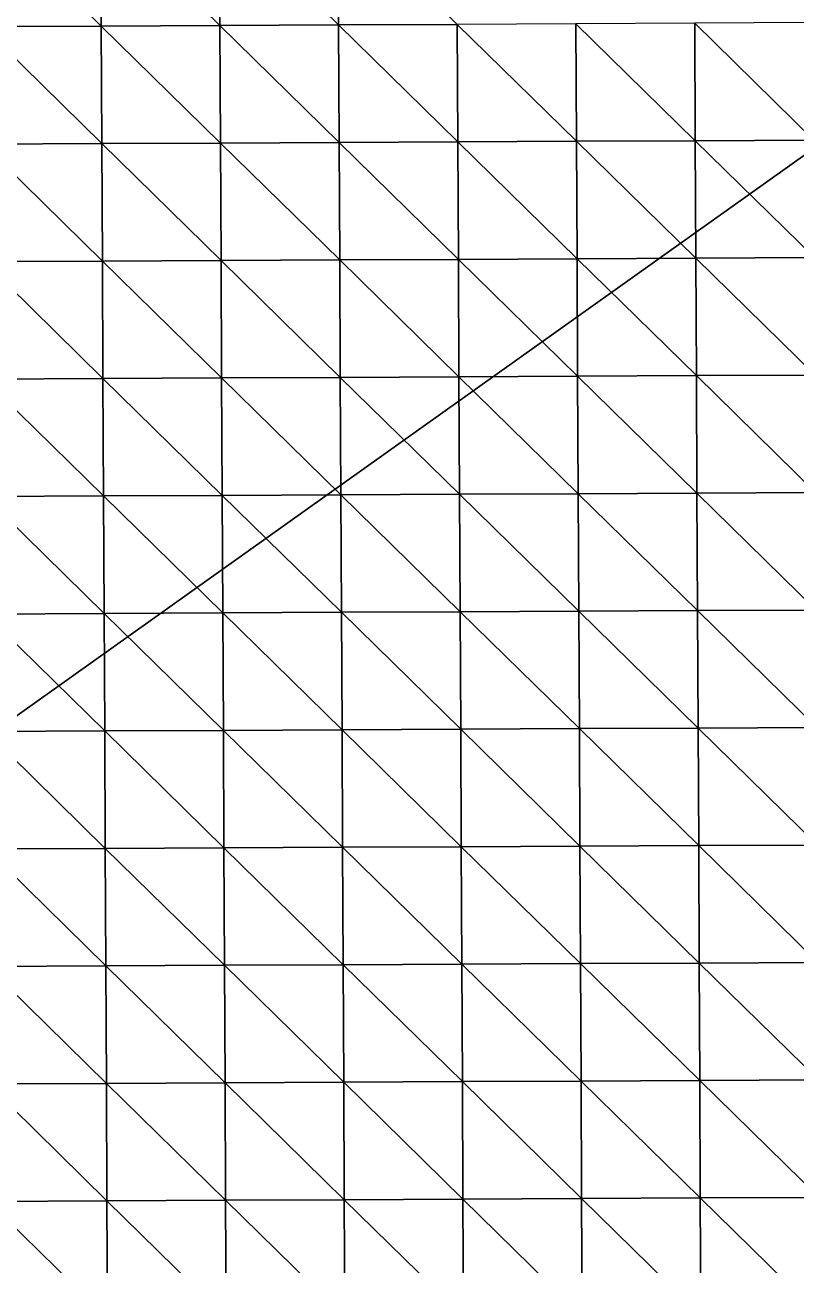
# Model space of a CAD drawing. Extents: x -372 to 678, y -263 to 741.
# Drawn here: x -102.3 to -20.7, y -131.6 to -0.3 of the extents above; entities that cross this region are included whole.
import ezdxf

# ---------------------------------------------------------------- set-up
doc = ezdxf.new("R2010")
doc.units = 0
doc.header["$LTSCALE"] = 0.0254
doc.layers.get('0').update_dxf_attribs({"linetype": 'CONTINUOUS'})
doc.layers.add('LOCATION_SNAPSHOT', color=144, linetype='CONTINUOUS')
doc.layers.add('LOCATION_TERRAIN', color=36, linetype='CONTINUOUS')

# ---------------------------------------------------------------- blocks, each defined once
blk = doc.blocks.new('LOCATION_SNAPSHOT')
at = {"color": 8}
mesh = blk.add_polyface(dxfattribs=at)
corners = [(-369.31, -262.94), (369.31, 262.95), (-371.82, 259.38), (371.82, -259.38)]
mesh.append_faces([[corners[k] for k in face] for face in [(0, 1, 2), (1, 0, 3)]], dxfattribs={"vtx0": -1, "color": 8})
blk = doc.blocks.new('LOCATION_TERRAIN')
at = {"color": 8}
mesh = blk.add_polyface(dxfattribs=at)
corners = [(-94.21, -0.45, -6.83), (-94.27, 11.98, -7.15), (-106.83, 11.92, -7.73)]
mesh.append_faces([[corners[k] for k in face] for face in [(0, 1, 2)]], dxfattribs={"color": 8})
mesh = blk.add_polyface(dxfattribs=at)
corners = [(-94.21, -0.45, -6.83), (-106.83, 11.92, -7.73), (-106.77, -0.51, -7.46)]
mesh.append_faces([[corners[k] for k in face] for face in [(0, 1, 2)]], dxfattribs={"color": 8})
mesh = blk.add_polyface(dxfattribs=at)
corners = [(-81.65, -0.39, -6.17), (-81.71, 12.04, -6.49), (-94.27, 11.98, -7.15)]
mesh.append_faces([[corners[k] for k in face] for face in [(0, 1, 2)]], dxfattribs={"color": 8})
mesh = blk.add_polyface(dxfattribs=at)
corners = [(-81.65, -0.39, -6.17), (-94.27, 11.98, -7.15), (-94.21, -0.45, -6.83)]
mesh.append_faces([[corners[k] for k in face] for face in [(0, 1, 2)]], dxfattribs={"color": 8})
mesh = blk.add_polyface(dxfattribs=at)
corners = [(-69.09, -0.33, -5.51), (-69.15, 12.1, -5.83), (-81.71, 12.04, -6.49)]
mesh.append_faces([[corners[k] for k in face] for face in [(0, 1, 2)]], dxfattribs={"color": 8})
mesh = blk.add_polyface(dxfattribs=at)
corners = [(-69.09, -0.33, -5.51), (-81.71, 12.04, -6.49), (-81.65, -0.39, -6.17)]
mesh.append_faces([[corners[k] for k in face] for face in [(0, 1, 2)]], dxfattribs={"color": 8})
mesh = blk.add_polyface(dxfattribs=at)
corners = [(-56.53, -0.27, -4.61), (-69.15, 12.1, -5.83), (-69.09, -0.33, -5.51)]
mesh.append_faces([[corners[k] for k in face] for face in [(0, 1, 2)]], dxfattribs={"color": 8})
mesh = blk.add_polyface(dxfattribs=at)
corners = [(-94.15, -12.89, -6.67), (-94.21, -0.45, -6.83), (-106.77, -0.51, -7.46)]
mesh.append_faces([[corners[k] for k in face] for face in [(0, 1, 2)]], dxfattribs={"color": 8})
mesh = blk.add_polyface(dxfattribs=at)
corners = [(-94.15, -12.89, -6.67), (-106.77, -0.51, -7.46), (-106.71, -12.95, -7.32)]
mesh.append_faces([[corners[k] for k in face] for face in [(0, 1, 2)]], dxfattribs={"color": 8})
mesh = blk.add_polyface(dxfattribs=at)
corners = [(-81.59, -12.83, -5.95), (-81.65, -0.39, -6.17), (-94.21, -0.45, -6.83)]
mesh.append_faces([[corners[k] for k in face] for face in [(0, 1, 2)]], dxfattribs={"color": 8})
mesh = blk.add_polyface(dxfattribs=at)
corners = [(-81.59, -12.83, -5.95), (-94.21, -0.45, -6.83), (-94.15, -12.89, -6.67)]
mesh.append_faces([[corners[k] for k in face] for face in [(0, 1, 2)]], dxfattribs={"color": 8})
mesh = blk.add_polyface(dxfattribs=at)
corners = [(-69.03, -12.77, -5.22), (-69.09, -0.33, -5.51), (-81.65, -0.39, -6.17)]
mesh.append_faces([[corners[k] for k in face] for face in [(0, 1, 2)]], dxfattribs={"color": 8})
mesh = blk.add_polyface(dxfattribs=at)
corners = [(-69.03, -12.77, -5.22), (-81.65, -0.39, -6.17), (-81.59, -12.83, -5.95)]
mesh.append_faces([[corners[k] for k in face] for face in [(0, 1, 2)]], dxfattribs={"color": 8})
mesh = blk.add_polyface(dxfattribs=at)
corners = [(-56.47, -12.71, -4.34), (-56.53, -0.27, -4.61), (-69.09, -0.33, -5.51)]
mesh.append_faces([[corners[k] for k in face] for face in [(0, 1, 2)]], dxfattribs={"color": 8})
mesh = blk.add_polyface(dxfattribs=at)
corners = [(-56.47, -12.71, -4.34), (-69.09, -0.33, -5.51), (-69.03, -12.77, -5.22)]
mesh.append_faces([[corners[k] for k in face] for face in [(0, 1, 2)]], dxfattribs={"color": 8})
mesh = blk.add_polyface(dxfattribs=at)
corners = [(-43.91, -12.65, -3.23), (-43.97, -0.21, -3.33), (-56.53, -0.27, -4.61)]
mesh.append_faces([[corners[k] for k in face] for face in [(0, 1, 2)]], dxfattribs={"color": 8})
mesh = blk.add_polyface(dxfattribs=at)
corners = [(-43.91, -12.65, -3.23), (-56.53, -0.27, -4.61), (-56.47, -12.71, -4.34)]
mesh.append_faces([[corners[k] for k in face] for face in [(0, 1, 2)]], dxfattribs={"color": 8})
mesh = blk.add_polyface(dxfattribs=at)
corners = [(-31.34, -12.59, -2.11), (-31.4, -0.15, -2.05), (-43.97, -0.21, -3.33)]
mesh.append_faces([[corners[k] for k in face] for face in [(0, 1, 2)]], dxfattribs={"color": 8})
mesh = blk.add_polyface(dxfattribs=at)
corners = [(-31.34, -12.59, -2.11), (-43.97, -0.21, -3.33), (-43.91, -12.65, -3.23)]
mesh.append_faces([[corners[k] for k in face] for face in [(0, 1, 2)]], dxfattribs={"color": 8})
mesh = blk.add_polyface(dxfattribs=at)
corners = [(-18.78, -12.53, -1.17), (-18.84, -0.09, -0.99), (-31.4, -0.15, -2.05)]
mesh.append_faces([[corners[k] for k in face] for face in [(0, 1, 2)]], dxfattribs={"color": 8})
mesh = blk.add_polyface(dxfattribs=at)
corners = [(-18.78, -12.53, -1.17), (-31.4, -0.15, -2.05), (-31.34, -12.59, -2.11)]
mesh.append_faces([[corners[k] for k in face] for face in [(0, 1, 2)]], dxfattribs={"color": 8})
mesh = blk.add_polyface(dxfattribs=at)
corners = [(-94.09, -25.33, -6.63), (-94.15, -12.89, -6.67), (-106.71, -12.95, -7.32)]
mesh.append_faces([[corners[k] for k in face] for face in [(0, 1, 2)]], dxfattribs={"color": 8})
mesh = blk.add_polyface(dxfattribs=at)
corners = [(-94.09, -25.33, -6.63), (-106.71, -12.95, -7.32), (-106.65, -25.39, -7.26)]
mesh.append_faces([[corners[k] for k in face] for face in [(0, 1, 2)]], dxfattribs={"color": 8})
mesh = blk.add_polyface(dxfattribs=at)
corners = [(-81.53, -25.27, -5.79), (-81.59, -12.83, -5.95), (-94.15, -12.89, -6.67)]
mesh.append_faces([[corners[k] for k in face] for face in [(0, 1, 2)]], dxfattribs={"color": 8})
mesh = blk.add_polyface(dxfattribs=at)
corners = [(-81.53, -25.27, -5.79), (-94.15, -12.89, -6.67), (-94.09, -25.33, -6.63)]
mesh.append_faces([[corners[k] for k in face] for face in [(0, 1, 2)]], dxfattribs={"color": 8})
mesh = blk.add_polyface(dxfattribs=at)
corners = [(-68.97, -25.21, -4.96), (-69.03, -12.77, -5.22), (-81.59, -12.83, -5.95)]
mesh.append_faces([[corners[k] for k in face] for face in [(0, 1, 2)]], dxfattribs={"color": 8})
mesh = blk.add_polyface(dxfattribs=at)
corners = [(-68.97, -25.21, -4.96), (-81.59, -12.83, -5.95), (-81.53, -25.27, -5.79)]
mesh.append_faces([[corners[k] for k in face] for face in [(0, 1, 2)]], dxfattribs={"color": 8})
mesh = blk.add_polyface(dxfattribs=at)
corners = [(-56.41, -25.15, -4.14), (-56.47, -12.71, -4.34), (-69.03, -12.77, -5.22)]
mesh.append_faces([[corners[k] for k in face] for face in [(0, 1, 2)]], dxfattribs={"color": 8})
mesh = blk.add_polyface(dxfattribs=at)
corners = [(-56.41, -25.15, -4.14), (-69.03, -12.77, -5.22), (-68.97, -25.21, -4.96)]
mesh.append_faces([[corners[k] for k in face] for face in [(0, 1, 2)]], dxfattribs={"color": 8})
mesh = blk.add_polyface(dxfattribs=at)
corners = [(-43.85, -25.08, -3.35), (-43.91, -12.65, -3.23), (-56.47, -12.71, -4.34)]
mesh.append_faces([[corners[k] for k in face] for face in [(0, 1, 2)]], dxfattribs={"color": 8})
mesh = blk.add_polyface(dxfattribs=at)
corners = [(-43.85, -25.08, -3.35), (-56.47, -12.71, -4.34), (-56.41, -25.15, -4.14)]
mesh.append_faces([[corners[k] for k in face] for face in [(0, 1, 2)]], dxfattribs={"color": 8})
mesh = blk.add_polyface(dxfattribs=at)
corners = [(-31.28, -25.02, -2.55), (-31.34, -12.59, -2.11), (-43.91, -12.65, -3.23)]
mesh.append_faces([[corners[k] for k in face] for face in [(0, 1, 2)]], dxfattribs={"color": 8})
mesh = blk.add_polyface(dxfattribs=at)
corners = [(-31.28, -25.02, -2.55), (-43.91, -12.65, -3.23), (-43.85, -25.08, -3.35)]
mesh.append_faces([[corners[k] for k in face] for face in [(0, 1, 2)]], dxfattribs={"color": 8})
mesh = blk.add_polyface(dxfattribs=at)
corners = [(-18.72, -24.96, -1.87), (-18.78, -12.53, -1.17), (-31.34, -12.59, -2.11)]
mesh.append_faces([[corners[k] for k in face] for face in [(0, 1, 2)]], dxfattribs={"color": 8})
mesh = blk.add_polyface(dxfattribs=at)
corners = [(-18.72, -24.96, -1.87), (-31.34, -12.59, -2.11), (-31.28, -25.02, -2.55)]
mesh.append_faces([[corners[k] for k in face] for face in [(0, 1, 2)]], dxfattribs={"color": 8})
mesh = blk.add_polyface(dxfattribs=at)
corners = [(-94.03, -37.76, -6.58), (-94.09, -25.33, -6.63), (-106.65, -25.39, -7.26)]
mesh.append_faces([[corners[k] for k in face] for face in [(0, 1, 2)]], dxfattribs={"color": 8})
mesh = blk.add_polyface(dxfattribs=at)
corners = [(-94.03, -37.76, -6.58), (-106.65, -25.39, -7.26), (-106.59, -37.82, -7.19)]
mesh.append_faces([[corners[k] for k in face] for face in [(0, 1, 2)]], dxfattribs={"color": 8})
mesh = blk.add_polyface(dxfattribs=at)
corners = [(-81.47, -37.7, -5.64), (-81.53, -25.27, -5.79), (-94.09, -25.33, -6.63)]
mesh.append_faces([[corners[k] for k in face] for face in [(0, 1, 2)]], dxfattribs={"color": 8})
mesh = blk.add_polyface(dxfattribs=at)
corners = [(-81.47, -37.7, -5.64), (-94.09, -25.33, -6.63), (-94.03, -37.76, -6.58)]
mesh.append_faces([[corners[k] for k in face] for face in [(0, 1, 2)]], dxfattribs={"color": 8})
mesh = blk.add_polyface(dxfattribs=at)
corners = [(-68.91, -37.64, -4.7), (-68.97, -25.21, -4.96), (-81.53, -25.27, -5.79)]
mesh.append_faces([[corners[k] for k in face] for face in [(0, 1, 2)]], dxfattribs={"color": 8})
mesh = blk.add_polyface(dxfattribs=at)
corners = [(-68.91, -37.64, -4.7), (-81.53, -25.27, -5.79), (-81.47, -37.7, -5.64)]
mesh.append_faces([[corners[k] for k in face] for face in [(0, 1, 2)]], dxfattribs={"color": 8})
mesh = blk.add_polyface(dxfattribs=at)
corners = [(-56.35, -37.58, -3.93), (-56.41, -25.15, -4.14), (-68.97, -25.21, -4.96)]
mesh.append_faces([[corners[k] for k in face] for face in [(0, 1, 2)]], dxfattribs={"color": 8})
mesh = blk.add_polyface(dxfattribs=at)
corners = [(-56.35, -37.58, -3.93), (-68.97, -25.21, -4.96), (-68.91, -37.64, -4.7)]
mesh.append_faces([[corners[k] for k in face] for face in [(0, 1, 2)]], dxfattribs={"color": 8})
mesh = blk.add_polyface(dxfattribs=at)
corners = [(-43.79, -37.52, -3.47), (-43.85, -25.08, -3.35), (-56.41, -25.15, -4.14)]
mesh.append_faces([[corners[k] for k in face] for face in [(0, 1, 2)]], dxfattribs={"color": 8})
mesh = blk.add_polyface(dxfattribs=at)
corners = [(-43.79, -37.52, -3.47), (-56.41, -25.15, -4.14), (-56.35, -37.58, -3.93)]
mesh.append_faces([[corners[k] for k in face] for face in [(0, 1, 2)]], dxfattribs={"color": 8})
mesh = blk.add_polyface(dxfattribs=at)
corners = [(-31.22, -37.46, -3), (-31.28, -25.02, -2.55), (-43.85, -25.08, -3.35)]
mesh.append_faces([[corners[k] for k in face] for face in [(0, 1, 2)]], dxfattribs={"color": 8})
mesh = blk.add_polyface(dxfattribs=at)
corners = [(-31.22, -37.46, -3), (-43.85, -25.08, -3.35), (-43.79, -37.52, -3.47)]
mesh.append_faces([[corners[k] for k in face] for face in [(0, 1, 2)]], dxfattribs={"color": 8})
mesh = blk.add_polyface(dxfattribs=at)
corners = [(-18.66, -37.4, -2.56), (-18.72, -24.96, -1.87), (-31.28, -25.02, -2.55)]
mesh.append_faces([[corners[k] for k in face] for face in [(0, 1, 2)]], dxfattribs={"color": 8})
mesh = blk.add_polyface(dxfattribs=at)
corners = [(-18.66, -37.4, -2.56), (-31.28, -25.02, -2.55), (-31.22, -37.46, -3)]
mesh.append_faces([[corners[k] for k in face] for face in [(0, 1, 2)]], dxfattribs={"color": 8})
mesh = blk.add_polyface(dxfattribs=at)
corners = [(-93.97, -50.2, -6.57), (-94.03, -37.76, -6.58), (-106.59, -37.82, -7.19)]
mesh.append_faces([[corners[k] for k in face] for face in [(0, 1, 2)]], dxfattribs={"color": 8})
mesh = blk.add_polyface(dxfattribs=at)
corners = [(-93.97, -50.2, -6.57), (-106.59, -37.82, -7.19), (-106.53, -50.26, -7.09)]
mesh.append_faces([[corners[k] for k in face] for face in [(0, 1, 2)]], dxfattribs={"color": 8})
mesh = blk.add_polyface(dxfattribs=at)
corners = [(-81.41, -50.14, -5.58), (-81.47, -37.7, -5.64), (-94.03, -37.76, -6.58)]
mesh.append_faces([[corners[k] for k in face] for face in [(0, 1, 2)]], dxfattribs={"color": 8})
mesh = blk.add_polyface(dxfattribs=at)
corners = [(-81.41, -50.14, -5.58), (-94.03, -37.76, -6.58), (-93.97, -50.2, -6.57)]
mesh.append_faces([[corners[k] for k in face] for face in [(0, 1, 2)]], dxfattribs={"color": 8})
mesh = blk.add_polyface(dxfattribs=at)
corners = [(-68.85, -50.08, -4.59), (-68.91, -37.64, -4.7), (-81.47, -37.7, -5.64)]
mesh.append_faces([[corners[k] for k in face] for face in [(0, 1, 2)]], dxfattribs={"color": 8})
mesh = blk.add_polyface(dxfattribs=at)
corners = [(-68.85, -50.08, -4.59), (-81.47, -37.7, -5.64), (-81.41, -50.14, -5.58)]
mesh.append_faces([[corners[k] for k in face] for face in [(0, 1, 2)]], dxfattribs={"color": 8})
mesh = blk.add_polyface(dxfattribs=at)
corners = [(-56.29, -50.02, -3.89), (-56.35, -37.58, -3.93), (-68.91, -37.64, -4.7)]
mesh.append_faces([[corners[k] for k in face] for face in [(0, 1, 2)]], dxfattribs={"color": 8})
mesh = blk.add_polyface(dxfattribs=at)
corners = [(-56.29, -50.02, -3.89), (-68.91, -37.64, -4.7), (-68.85, -50.08, -4.59)]
mesh.append_faces([[corners[k] for k in face] for face in [(0, 1, 2)]], dxfattribs={"color": 8})
mesh = blk.add_polyface(dxfattribs=at)
corners = [(-43.73, -49.96, -3.69), (-43.79, -37.52, -3.47), (-56.35, -37.58, -3.93)]
mesh.append_faces([[corners[k] for k in face] for face in [(0, 1, 2)]], dxfattribs={"color": 8})
mesh = blk.add_polyface(dxfattribs=at)
corners = [(-43.73, -49.96, -3.69), (-56.35, -37.58, -3.93), (-56.29, -50.02, -3.89)]
mesh.append_faces([[corners[k] for k in face] for face in [(0, 1, 2)]], dxfattribs={"color": 8})
mesh = blk.add_polyface(dxfattribs=at)
corners = [(-31.16, -49.9, -3.48), (-31.22, -37.46, -3), (-43.79, -37.52, -3.47)]
mesh.append_faces([[corners[k] for k in face] for face in [(0, 1, 2)]], dxfattribs={"color": 8})
mesh = blk.add_polyface(dxfattribs=at)
corners = [(-31.16, -49.9, -3.48), (-43.79, -37.52, -3.47), (-43.73, -49.96, -3.69)]
mesh.append_faces([[corners[k] for k in face] for face in [(0, 1, 2)]], dxfattribs={"color": 8})
mesh = blk.add_polyface(dxfattribs=at)
corners = [(-18.6, -49.84, -3.26), (-18.66, -37.4, -2.56), (-31.22, -37.46, -3)]
mesh.append_faces([[corners[k] for k in face] for face in [(0, 1, 2)]], dxfattribs={"color": 8})
mesh = blk.add_polyface(dxfattribs=at)
corners = [(-18.6, -49.84, -3.26), (-31.22, -37.46, -3), (-31.16, -49.9, -3.48)]
mesh.append_faces([[corners[k] for k in face] for face in [(0, 1, 2)]], dxfattribs={"color": 8})
mesh = blk.add_polyface(dxfattribs=at)
corners = [(-31.1, -62.33, -4), (-31.16, -49.9, -3.48), (-43.73, -49.96, -3.69)]
mesh.append_faces([[corners[k] for k in face] for face in [(0, 1, 2)]], dxfattribs={"color": 8})
mesh = blk.add_polyface(dxfattribs=at)
corners = [(-18.54, -62.27, -3.95), (-18.6, -49.84, -3.26), (-31.16, -49.9, -3.48)]
mesh.append_faces([[corners[k] for k in face] for face in [(0, 1, 2)]], dxfattribs={"color": 8})
mesh = blk.add_polyface(dxfattribs=at)
corners = [(-18.54, -62.27, -3.95), (-31.16, -49.9, -3.48), (-31.1, -62.33, -4)]
mesh.append_faces([[corners[k] for k in face] for face in [(0, 1, 2)]], dxfattribs={"color": 8})
mesh = blk.add_polyface(dxfattribs=at)
corners = [(-93.91, -62.64, -6.57), (-93.97, -50.2, -6.57), (-106.53, -50.26, -7.09)]
mesh.append_faces([[corners[k] for k in face] for face in [(0, 1, 2)]], dxfattribs={"color": 8})
mesh = blk.add_polyface(dxfattribs=at)
corners = [(-93.91, -62.64, -6.57), (-106.53, -50.26, -7.09), (-106.47, -62.7, -6.96)]
mesh.append_faces([[corners[k] for k in face] for face in [(0, 1, 2)]], dxfattribs={"color": 8})
mesh = blk.add_polyface(dxfattribs=at)
corners = [(-81.35, -62.57, -5.58), (-81.41, -50.14, -5.58), (-93.97, -50.2, -6.57)]
mesh.append_faces([[corners[k] for k in face] for face in [(0, 1, 2)]], dxfattribs={"color": 8})
mesh = blk.add_polyface(dxfattribs=at)
corners = [(-81.35, -62.57, -5.58), (-93.97, -50.2, -6.57), (-93.91, -62.64, -6.57)]
mesh.append_faces([[corners[k] for k in face] for face in [(0, 1, 2)]], dxfattribs={"color": 8})
mesh = blk.add_polyface(dxfattribs=at)
corners = [(-68.79, -62.51, -4.59), (-68.85, -50.08, -4.59), (-81.41, -50.14, -5.58)]
mesh.append_faces([[corners[k] for k in face] for face in [(0, 1, 2)]], dxfattribs={"color": 8})
mesh = blk.add_polyface(dxfattribs=at)
corners = [(-68.79, -62.51, -4.59), (-81.41, -50.14, -5.58), (-81.35, -62.57, -5.58)]
mesh.append_faces([[corners[k] for k in face] for face in [(0, 1, 2)]], dxfattribs={"color": 8})
mesh = blk.add_polyface(dxfattribs=at)
corners = [(-56.23, -62.45, -3.97), (-56.29, -50.02, -3.89), (-68.85, -50.08, -4.59)]
mesh.append_faces([[corners[k] for k in face] for face in [(0, 1, 2)]], dxfattribs={"color": 8})
mesh = blk.add_polyface(dxfattribs=at)
corners = [(-56.23, -62.45, -3.97), (-68.85, -50.08, -4.59), (-68.79, -62.51, -4.59)]
mesh.append_faces([[corners[k] for k in face] for face in [(0, 1, 2)]], dxfattribs={"color": 8})
mesh = blk.add_polyface(dxfattribs=at)
corners = [(-43.67, -62.39, -3.99), (-43.73, -49.96, -3.69), (-56.29, -50.02, -3.89)]
mesh.append_faces([[corners[k] for k in face] for face in [(0, 1, 2)]], dxfattribs={"color": 8})
mesh = blk.add_polyface(dxfattribs=at)
corners = [(-43.67, -62.39, -3.99), (-56.29, -50.02, -3.89), (-56.23, -62.45, -3.97)]
mesh.append_faces([[corners[k] for k in face] for face in [(0, 1, 2)]], dxfattribs={"color": 8})
mesh = blk.add_polyface(dxfattribs=at)
corners = [(-31.1, -62.33, -4), (-43.73, -49.96, -3.69), (-43.67, -62.39, -3.99)]
mesh.append_faces([[corners[k] for k in face] for face in [(0, 1, 2)]], dxfattribs={"color": 8})
mesh = blk.add_polyface(dxfattribs=at)
corners = [(-93.85, -75.07, -6.57), (-93.91, -62.64, -6.57), (-106.47, -62.7, -6.96)]
mesh.append_faces([[corners[k] for k in face] for face in [(0, 1, 2)]], dxfattribs={"color": 8})
mesh = blk.add_polyface(dxfattribs=at)
corners = [(-93.85, -75.07, -6.57), (-106.47, -62.7, -6.96), (-106.41, -75.13, -6.83)]
mesh.append_faces([[corners[k] for k in face] for face in [(0, 1, 2)]], dxfattribs={"color": 8})
mesh = blk.add_polyface(dxfattribs=at)
corners = [(-81.29, -75.01, -5.58), (-81.35, -62.57, -5.58), (-93.91, -62.64, -6.57)]
mesh.append_faces([[corners[k] for k in face] for face in [(0, 1, 2)]], dxfattribs={"color": 8})
mesh = blk.add_polyface(dxfattribs=at)
corners = [(-81.29, -75.01, -5.58), (-93.91, -62.64, -6.57), (-93.85, -75.07, -6.57)]
mesh.append_faces([[corners[k] for k in face] for face in [(0, 1, 2)]], dxfattribs={"color": 8})
mesh = blk.add_polyface(dxfattribs=at)
corners = [(-68.73, -74.95, -4.59), (-68.79, -62.51, -4.59), (-81.35, -62.57, -5.58)]
mesh.append_faces([[corners[k] for k in face] for face in [(0, 1, 2)]], dxfattribs={"color": 8})
mesh = blk.add_polyface(dxfattribs=at)
corners = [(-68.73, -74.95, -4.59), (-81.35, -62.57, -5.58), (-81.29, -75.01, -5.58)]
mesh.append_faces([[corners[k] for k in face] for face in [(0, 1, 2)]], dxfattribs={"color": 8})
mesh = blk.add_polyface(dxfattribs=at)
corners = [(-56.17, -74.89, -4.06), (-56.23, -62.45, -3.97), (-68.79, -62.51, -4.59)]
mesh.append_faces([[corners[k] for k in face] for face in [(0, 1, 2)]], dxfattribs={"color": 8})
mesh = blk.add_polyface(dxfattribs=at)
corners = [(-56.17, -74.89, -4.06), (-68.79, -62.51, -4.59), (-68.73, -74.95, -4.59)]
mesh.append_faces([[corners[k] for k in face] for face in [(0, 1, 2)]], dxfattribs={"color": 8})
mesh = blk.add_polyface(dxfattribs=at)
corners = [(-43.61, -74.83, -4.29), (-43.67, -62.39, -3.99), (-56.23, -62.45, -3.97)]
mesh.append_faces([[corners[k] for k in face] for face in [(0, 1, 2)]], dxfattribs={"color": 8})
mesh = blk.add_polyface(dxfattribs=at)
corners = [(-43.61, -74.83, -4.29), (-56.23, -62.45, -3.97), (-56.17, -74.89, -4.06)]
mesh.append_faces([[corners[k] for k in face] for face in [(0, 1, 2)]], dxfattribs={"color": 8})
mesh = blk.add_polyface(dxfattribs=at)
corners = [(-31.04, -74.77, -4.52), (-31.1, -62.33, -4), (-43.67, -62.39, -3.99)]
mesh.append_faces([[corners[k] for k in face] for face in [(0, 1, 2)]], dxfattribs={"color": 8})
mesh = blk.add_polyface(dxfattribs=at)
corners = [(-31.04, -74.77, -4.52), (-43.67, -62.39, -3.99), (-43.61, -74.83, -4.29)]
mesh.append_faces([[corners[k] for k in face] for face in [(0, 1, 2)]], dxfattribs={"color": 8})
mesh = blk.add_polyface(dxfattribs=at)
corners = [(-18.48, -74.71, -4.65), (-18.54, -62.27, -3.95), (-31.1, -62.33, -4)]
mesh.append_faces([[corners[k] for k in face] for face in [(0, 1, 2)]], dxfattribs={"color": 8})
mesh = blk.add_polyface(dxfattribs=at)
corners = [(-18.48, -74.71, -4.65), (-31.1, -62.33, -4), (-31.04, -74.77, -4.52)]
mesh.append_faces([[corners[k] for k in face] for face in [(0, 1, 2)]], dxfattribs={"color": 8})
mesh = blk.add_polyface(dxfattribs=at)
corners = [(-43.55, -87.27, -4.42), (-43.61, -74.83, -4.29), (-56.17, -74.89, -4.06)]
mesh.append_faces([[corners[k] for k in face] for face in [(0, 1, 2)]], dxfattribs={"color": 8})
mesh = blk.add_polyface(dxfattribs=at)
corners = [(-30.98, -87.21, -4.75), (-31.04, -74.77, -4.52), (-43.61, -74.83, -4.29)]
mesh.append_faces([[corners[k] for k in face] for face in [(0, 1, 2)]], dxfattribs={"color": 8})
mesh = blk.add_polyface(dxfattribs=at)
corners = [(-30.98, -87.21, -4.75), (-43.61, -74.83, -4.29), (-43.55, -87.27, -4.42)]
mesh.append_faces([[corners[k] for k in face] for face in [(0, 1, 2)]], dxfattribs={"color": 8})
mesh = blk.add_polyface(dxfattribs=at)
corners = [(-18.42, -87.15, -4.95), (-18.48, -74.71, -4.65), (-31.04, -74.77, -4.52)]
mesh.append_faces([[corners[k] for k in face] for face in [(0, 1, 2)]], dxfattribs={"color": 8})
mesh = blk.add_polyface(dxfattribs=at)
corners = [(-18.42, -87.15, -4.95), (-31.04, -74.77, -4.52), (-30.98, -87.21, -4.75)]
mesh.append_faces([[corners[k] for k in face] for face in [(0, 1, 2)]], dxfattribs={"color": 8})
mesh = blk.add_polyface(dxfattribs=at)
corners = [(-93.79, -87.51, -6.26), (-93.85, -75.07, -6.57), (-106.41, -75.13, -6.83)]
mesh.append_faces([[corners[k] for k in face] for face in [(0, 1, 2)]], dxfattribs={"color": 8})
mesh = blk.add_polyface(dxfattribs=at)
corners = [(-93.79, -87.51, -6.26), (-106.41, -75.13, -6.83), (-106.35, -87.57, -6.38)]
mesh.append_faces([[corners[k] for k in face] for face in [(0, 1, 2)]], dxfattribs={"color": 8})
mesh = blk.add_polyface(dxfattribs=at)
corners = [(-81.23, -87.45, -5.39), (-81.29, -75.01, -5.58), (-93.85, -75.07, -6.57)]
mesh.append_faces([[corners[k] for k in face] for face in [(0, 1, 2)]], dxfattribs={"color": 8})
mesh = blk.add_polyface(dxfattribs=at)
corners = [(-81.23, -87.45, -5.39), (-93.85, -75.07, -6.57), (-93.79, -87.51, -6.26)]
mesh.append_faces([[corners[k] for k in face] for face in [(0, 1, 2)]], dxfattribs={"color": 8})
mesh = blk.add_polyface(dxfattribs=at)
corners = [(-68.67, -87.39, -4.51), (-68.73, -74.95, -4.59), (-81.29, -75.01, -5.58)]
mesh.append_faces([[corners[k] for k in face] for face in [(0, 1, 2)]], dxfattribs={"color": 8})
mesh = blk.add_polyface(dxfattribs=at)
corners = [(-68.67, -87.39, -4.51), (-81.29, -75.01, -5.58), (-81.23, -87.45, -5.39)]
mesh.append_faces([[corners[k] for k in face] for face in [(0, 1, 2)]], dxfattribs={"color": 8})
mesh = blk.add_polyface(dxfattribs=at)
corners = [(-56.11, -87.33, -4.09), (-56.17, -74.89, -4.06), (-68.73, -74.95, -4.59)]
mesh.append_faces([[corners[k] for k in face] for face in [(0, 1, 2)]], dxfattribs={"color": 8})
mesh = blk.add_polyface(dxfattribs=at)
corners = [(-56.11, -87.33, -4.09), (-68.73, -74.95, -4.59), (-68.67, -87.39, -4.51)]
mesh.append_faces([[corners[k] for k in face] for face in [(0, 1, 2)]], dxfattribs={"color": 8})
mesh = blk.add_polyface(dxfattribs=at)
corners = [(-43.55, -87.27, -4.42), (-56.17, -74.89, -4.06), (-56.11, -87.33, -4.09)]
mesh.append_faces([[corners[k] for k in face] for face in [(0, 1, 2)]], dxfattribs={"color": 8})
mesh = blk.add_polyface(dxfattribs=at)
corners = [(-93.73, -99.94, -5.69), (-93.79, -87.51, -6.26), (-106.35, -87.57, -6.38)]
mesh.append_faces([[corners[k] for k in face] for face in [(0, 1, 2)]], dxfattribs={"color": 8})
mesh = blk.add_polyface(dxfattribs=at)
corners = [(-93.73, -99.94, -5.69), (-106.35, -87.57, -6.38), (-106.29, -100, -5.66)]
mesh.append_faces([[corners[k] for k in face] for face in [(0, 1, 2)]], dxfattribs={"color": 8})
mesh = blk.add_polyface(dxfattribs=at)
corners = [(-81.17, -99.88, -5.03), (-81.23, -87.45, -5.39), (-93.79, -87.51, -6.26)]
mesh.append_faces([[corners[k] for k in face] for face in [(0, 1, 2)]], dxfattribs={"color": 8})
mesh = blk.add_polyface(dxfattribs=at)
corners = [(-81.17, -99.88, -5.03), (-93.79, -87.51, -6.26), (-93.73, -99.94, -5.69)]
mesh.append_faces([[corners[k] for k in face] for face in [(0, 1, 2)]], dxfattribs={"color": 8})
mesh = blk.add_polyface(dxfattribs=at)
corners = [(-68.61, -99.82, -4.38), (-68.67, -87.39, -4.51), (-81.23, -87.45, -5.39)]
mesh.append_faces([[corners[k] for k in face] for face in [(0, 1, 2)]], dxfattribs={"color": 8})
mesh = blk.add_polyface(dxfattribs=at)
corners = [(-68.61, -99.82, -4.38), (-81.23, -87.45, -5.39), (-81.17, -99.88, -5.03)]
mesh.append_faces([[corners[k] for k in face] for face in [(0, 1, 2)]], dxfattribs={"color": 8})
mesh = blk.add_polyface(dxfattribs=at)
corners = [(-56.05, -99.76, -4.09), (-56.11, -87.33, -4.09), (-68.67, -87.39, -4.51)]
mesh.append_faces([[corners[k] for k in face] for face in [(0, 1, 2)]], dxfattribs={"color": 8})
mesh = blk.add_polyface(dxfattribs=at)
corners = [(-56.05, -99.76, -4.09), (-68.67, -87.39, -4.51), (-68.61, -99.82, -4.38)]
mesh.append_faces([[corners[k] for k in face] for face in [(0, 1, 2)]], dxfattribs={"color": 8})
mesh = blk.add_polyface(dxfattribs=at)
corners = [(-43.49, -99.7, -4.42), (-43.55, -87.27, -4.42), (-56.11, -87.33, -4.09)]
mesh.append_faces([[corners[k] for k in face] for face in [(0, 1, 2)]], dxfattribs={"color": 8})
mesh = blk.add_polyface(dxfattribs=at)
corners = [(-43.49, -99.7, -4.42), (-56.11, -87.33, -4.09), (-56.05, -99.76, -4.09)]
mesh.append_faces([[corners[k] for k in face] for face in [(0, 1, 2)]], dxfattribs={"color": 8})
mesh = blk.add_polyface(dxfattribs=at)
corners = [(-30.92, -99.64, -4.75), (-30.98, -87.21, -4.75), (-43.55, -87.27, -4.42)]
mesh.append_faces([[corners[k] for k in face] for face in [(0, 1, 2)]], dxfattribs={"color": 8})
mesh = blk.add_polyface(dxfattribs=at)
corners = [(-30.92, -99.64, -4.75), (-43.55, -87.27, -4.42), (-43.49, -99.7, -4.42)]
mesh.append_faces([[corners[k] for k in face] for face in [(0, 1, 2)]], dxfattribs={"color": 8})
mesh = blk.add_polyface(dxfattribs=at)
corners = [(-18.36, -99.58, -4.91), (-18.42, -87.15, -4.95), (-30.98, -87.21, -4.75)]
mesh.append_faces([[corners[k] for k in face] for face in [(0, 1, 2)]], dxfattribs={"color": 8})
mesh = blk.add_polyface(dxfattribs=at)
corners = [(-18.36, -99.58, -4.91), (-30.98, -87.21, -4.75), (-30.92, -99.64, -4.75)]
mesh.append_faces([[corners[k] for k in face] for face in [(0, 1, 2)]], dxfattribs={"color": 8})
mesh = blk.add_polyface(dxfattribs=at)
corners = [(-55.99, -112.2, -4.09), (-56.05, -99.76, -4.09), (-68.61, -99.82, -4.38)]
mesh.append_faces([[corners[k] for k in face] for face in [(0, 1, 2)]], dxfattribs={"color": 8})
mesh = blk.add_polyface(dxfattribs=at)
corners = [(-43.43, -112.14, -4.42), (-43.49, -99.7, -4.42), (-56.05, -99.76, -4.09)]
mesh.append_faces([[corners[k] for k in face] for face in [(0, 1, 2)]], dxfattribs={"color": 8})
mesh = blk.add_polyface(dxfattribs=at)
corners = [(-43.43, -112.14, -4.42), (-56.05, -99.76, -4.09), (-55.99, -112.2, -4.09)]
mesh.append_faces([[corners[k] for k in face] for face in [(0, 1, 2)]], dxfattribs={"color": 8})
mesh = blk.add_polyface(dxfattribs=at)
corners = [(-30.86, -112.08, -4.75), (-30.92, -99.64, -4.75), (-43.49, -99.7, -4.42)]
mesh.append_faces([[corners[k] for k in face] for face in [(0, 1, 2)]], dxfattribs={"color": 8})
mesh = blk.add_polyface(dxfattribs=at)
corners = [(-30.86, -112.08, -4.75), (-43.49, -99.7, -4.42), (-43.43, -112.14, -4.42)]
mesh.append_faces([[corners[k] for k in face] for face in [(0, 1, 2)]], dxfattribs={"color": 8})
mesh = blk.add_polyface(dxfattribs=at)
corners = [(-18.3, -112.02, -4.87), (-18.36, -99.58, -4.91), (-30.92, -99.64, -4.75)]
mesh.append_faces([[corners[k] for k in face] for face in [(0, 1, 2)]], dxfattribs={"color": 8})
mesh = blk.add_polyface(dxfattribs=at)
corners = [(-18.3, -112.02, -4.87), (-30.92, -99.64, -4.75), (-30.86, -112.08, -4.75)]
mesh.append_faces([[corners[k] for k in face] for face in [(0, 1, 2)]], dxfattribs={"color": 8})
mesh = blk.add_polyface(dxfattribs=at)
corners = [(-93.67, -112.38, -5.12), (-93.73, -99.94, -5.69), (-106.29, -100, -5.66)]
mesh.append_faces([[corners[k] for k in face] for face in [(0, 1, 2)]], dxfattribs={"color": 8})
mesh = blk.add_polyface(dxfattribs=at)
corners = [(-93.67, -112.38, -5.12), (-106.29, -100, -5.66), (-106.23, -112.44, -4.94)]
mesh.append_faces([[corners[k] for k in face] for face in [(0, 1, 2)]], dxfattribs={"color": 8})
mesh = blk.add_polyface(dxfattribs=at)
corners = [(-81.11, -112.32, -4.68), (-81.17, -99.88, -5.03), (-93.73, -99.94, -5.69)]
mesh.append_faces([[corners[k] for k in face] for face in [(0, 1, 2)]], dxfattribs={"color": 8})
mesh = blk.add_polyface(dxfattribs=at)
corners = [(-81.11, -112.32, -4.68), (-93.73, -99.94, -5.69), (-93.67, -112.38, -5.12)]
mesh.append_faces([[corners[k] for k in face] for face in [(0, 1, 2)]], dxfattribs={"color": 8})
mesh = blk.add_polyface(dxfattribs=at)
corners = [(-68.55, -112.26, -4.24), (-68.61, -99.82, -4.38), (-81.17, -99.88, -5.03)]
mesh.append_faces([[corners[k] for k in face] for face in [(0, 1, 2)]], dxfattribs={"color": 8})
mesh = blk.add_polyface(dxfattribs=at)
corners = [(-68.55, -112.26, -4.24), (-81.17, -99.88, -5.03), (-81.11, -112.32, -4.68)]
mesh.append_faces([[corners[k] for k in face] for face in [(0, 1, 2)]], dxfattribs={"color": 8})
mesh = blk.add_polyface(dxfattribs=at)
corners = [(-55.99, -112.2, -4.09), (-68.61, -99.82, -4.38), (-68.55, -112.26, -4.24)]
mesh.append_faces([[corners[k] for k in face] for face in [(0, 1, 2)]], dxfattribs={"color": 8})
mesh = blk.add_polyface(dxfattribs=at)
corners = [(-93.61, -124.82, -4.24), (-93.67, -112.38, -5.12), (-106.23, -112.44, -4.94)]
mesh.append_faces([[corners[k] for k in face] for face in [(0, 1, 2)]], dxfattribs={"color": 8})
mesh = blk.add_polyface(dxfattribs=at)
corners = [(-93.61, -124.82, -4.24), (-106.23, -112.44, -4.94), (-106.17, -124.88, -3.99)]
mesh.append_faces([[corners[k] for k in face] for face in [(0, 1, 2)]], dxfattribs={"color": 8})
mesh = blk.add_polyface(dxfattribs=at)
corners = [(-81.05, -124.76, -4.08), (-81.11, -112.32, -4.68), (-93.67, -112.38, -5.12)]
mesh.append_faces([[corners[k] for k in face] for face in [(0, 1, 2)]], dxfattribs={"color": 8})
mesh = blk.add_polyface(dxfattribs=at)
corners = [(-81.05, -124.76, -4.08), (-93.67, -112.38, -5.12), (-93.61, -124.82, -4.24)]
mesh.append_faces([[corners[k] for k in face] for face in [(0, 1, 2)]], dxfattribs={"color": 8})
mesh = blk.add_polyface(dxfattribs=at)
corners = [(-68.49, -124.7, -3.91), (-68.55, -112.26, -4.24), (-81.11, -112.32, -4.68)]
mesh.append_faces([[corners[k] for k in face] for face in [(0, 1, 2)]], dxfattribs={"color": 8})
mesh = blk.add_polyface(dxfattribs=at)
corners = [(-68.49, -124.7, -3.91), (-81.11, -112.32, -4.68), (-81.05, -124.76, -4.08)]
mesh.append_faces([[corners[k] for k in face] for face in [(0, 1, 2)]], dxfattribs={"color": 8})
mesh = blk.add_polyface(dxfattribs=at)
corners = [(-55.93, -124.64, -3.89), (-55.99, -112.2, -4.09), (-68.55, -112.26, -4.24)]
mesh.append_faces([[corners[k] for k in face] for face in [(0, 1, 2)]], dxfattribs={"color": 8})
mesh = blk.add_polyface(dxfattribs=at)
corners = [(-55.93, -124.64, -3.89), (-68.55, -112.26, -4.24), (-68.49, -124.7, -3.91)]
mesh.append_faces([[corners[k] for k in face] for face in [(0, 1, 2)]], dxfattribs={"color": 8})
mesh = blk.add_polyface(dxfattribs=at)
corners = [(-43.37, -124.57, -4.11), (-43.43, -112.14, -4.42), (-55.99, -112.2, -4.09)]
mesh.append_faces([[corners[k] for k in face] for face in [(0, 1, 2)]], dxfattribs={"color": 8})
mesh = blk.add_polyface(dxfattribs=at)
corners = [(-43.37, -124.57, -4.11), (-55.99, -112.2, -4.09), (-55.93, -124.64, -3.89)]
mesh.append_faces([[corners[k] for k in face] for face in [(0, 1, 2)]], dxfattribs={"color": 8})
mesh = blk.add_polyface(dxfattribs=at)
corners = [(-30.81, -124.51, -4.33), (-30.86, -112.08, -4.75), (-43.43, -112.14, -4.42)]
mesh.append_faces([[corners[k] for k in face] for face in [(0, 1, 2)]], dxfattribs={"color": 8})
mesh = blk.add_polyface(dxfattribs=at)
corners = [(-30.81, -124.51, -4.33), (-43.43, -112.14, -4.42), (-43.37, -124.57, -4.11)]
mesh.append_faces([[corners[k] for k in face] for face in [(0, 1, 2)]], dxfattribs={"color": 8})
mesh = blk.add_polyface(dxfattribs=at)
corners = [(-18.24, -124.45, -4.32), (-18.3, -112.02, -4.87), (-30.86, -112.08, -4.75)]
mesh.append_faces([[corners[k] for k in face] for face in [(0, 1, 2)]], dxfattribs={"color": 8})
mesh = blk.add_polyface(dxfattribs=at)
corners = [(-18.24, -124.45, -4.32), (-30.86, -112.08, -4.75), (-30.81, -124.51, -4.33)]
mesh.append_faces([[corners[k] for k in face] for face in [(0, 1, 2)]], dxfattribs={"color": 8})
mesh = blk.add_polyface(dxfattribs=at)
corners = [(-68.43, -137.13, -3.38), (-68.49, -124.7, -3.91), (-81.05, -124.76, -4.08)]
mesh.append_faces([[corners[k] for k in face] for face in [(0, 1, 2)]], dxfattribs={"color": 8})
mesh = blk.add_polyface(dxfattribs=at)
corners = [(-55.87, -137.07, -3.48), (-55.93, -124.64, -3.89), (-68.49, -124.7, -3.91)]
mesh.append_faces([[corners[k] for k in face] for face in [(0, 1, 2)]], dxfattribs={"color": 8})
mesh = blk.add_polyface(dxfattribs=at)
corners = [(-55.87, -137.07, -3.48), (-68.49, -124.7, -3.91), (-68.43, -137.13, -3.38)]
mesh.append_faces([[corners[k] for k in face] for face in [(0, 1, 2)]], dxfattribs={"color": 8})
mesh = blk.add_polyface(dxfattribs=at)
corners = [(-43.31, -137.01, -3.48), (-43.37, -124.57, -4.11), (-55.93, -124.64, -3.89)]
mesh.append_faces([[corners[k] for k in face] for face in [(0, 1, 2)]], dxfattribs={"color": 8})
mesh = blk.add_polyface(dxfattribs=at)
corners = [(-43.31, -137.01, -3.48), (-55.93, -124.64, -3.89), (-55.87, -137.07, -3.48)]
mesh.append_faces([[corners[k] for k in face] for face in [(0, 1, 2)]], dxfattribs={"color": 8})
mesh = blk.add_polyface(dxfattribs=at)
corners = [(-30.75, -136.95, -3.49), (-30.81, -124.51, -4.33), (-43.37, -124.57, -4.11)]
mesh.append_faces([[corners[k] for k in face] for face in [(0, 1, 2)]], dxfattribs={"color": 8})
mesh = blk.add_polyface(dxfattribs=at)
corners = [(-30.75, -136.95, -3.49), (-43.37, -124.57, -4.11), (-43.31, -137.01, -3.48)]
mesh.append_faces([[corners[k] for k in face] for face in [(0, 1, 2)]], dxfattribs={"color": 8})
mesh = blk.add_polyface(dxfattribs=at)
corners = [(-18.18, -136.89, -3.26), (-18.24, -124.45, -4.32), (-30.81, -124.51, -4.33)]
mesh.append_faces([[corners[k] for k in face] for face in [(0, 1, 2)]], dxfattribs={"color": 8})
mesh = blk.add_polyface(dxfattribs=at)
corners = [(-18.18, -136.89, -3.26), (-30.81, -124.51, -4.33), (-30.75, -136.95, -3.49)]
mesh.append_faces([[corners[k] for k in face] for face in [(0, 1, 2)]], dxfattribs={"color": 8})
mesh = blk.add_polyface(dxfattribs=at)
corners = [(-93.55, -137.25, -3.06), (-93.61, -124.82, -4.24), (-106.17, -124.88, -3.99)]
mesh.append_faces([[corners[k] for k in face] for face in [(0, 1, 2)]], dxfattribs={"color": 8})
mesh = blk.add_polyface(dxfattribs=at)
corners = [(-93.55, -137.25, -3.06), (-106.17, -124.88, -3.99), (-106.11, -137.31, -2.8)]
mesh.append_faces([[corners[k] for k in face] for face in [(0, 1, 2)]], dxfattribs={"color": 8})
mesh = blk.add_polyface(dxfattribs=at)
corners = [(-80.99, -137.19, -3.22), (-81.05, -124.76, -4.08), (-93.61, -124.82, -4.24)]
mesh.append_faces([[corners[k] for k in face] for face in [(0, 1, 2)]], dxfattribs={"color": 8})
mesh = blk.add_polyface(dxfattribs=at)
corners = [(-80.99, -137.19, -3.22), (-93.61, -124.82, -4.24), (-93.55, -137.25, -3.06)]
mesh.append_faces([[corners[k] for k in face] for face in [(0, 1, 2)]], dxfattribs={"color": 8})
mesh = blk.add_polyface(dxfattribs=at)
corners = [(-68.43, -137.13, -3.38), (-81.05, -124.76, -4.08), (-80.99, -137.19, -3.22)]
mesh.append_faces([[corners[k] for k in face] for face in [(0, 1, 2)]], dxfattribs={"color": 8})

msp = doc.modelspace()

# ---------------------------------------------------------------- block references
at = {"layer": 'LOCATION_SNAPSHOT', "color": 0}
msp.add_blockref('LOCATION_SNAPSHOT', (0, 0), dxfattribs=at)
at = {"layer": 'LOCATION_TERRAIN', "color": 0}
msp.add_blockref('LOCATION_TERRAIN', (0, 0), dxfattribs=at)

doc.saveas('drawing.dxf')
